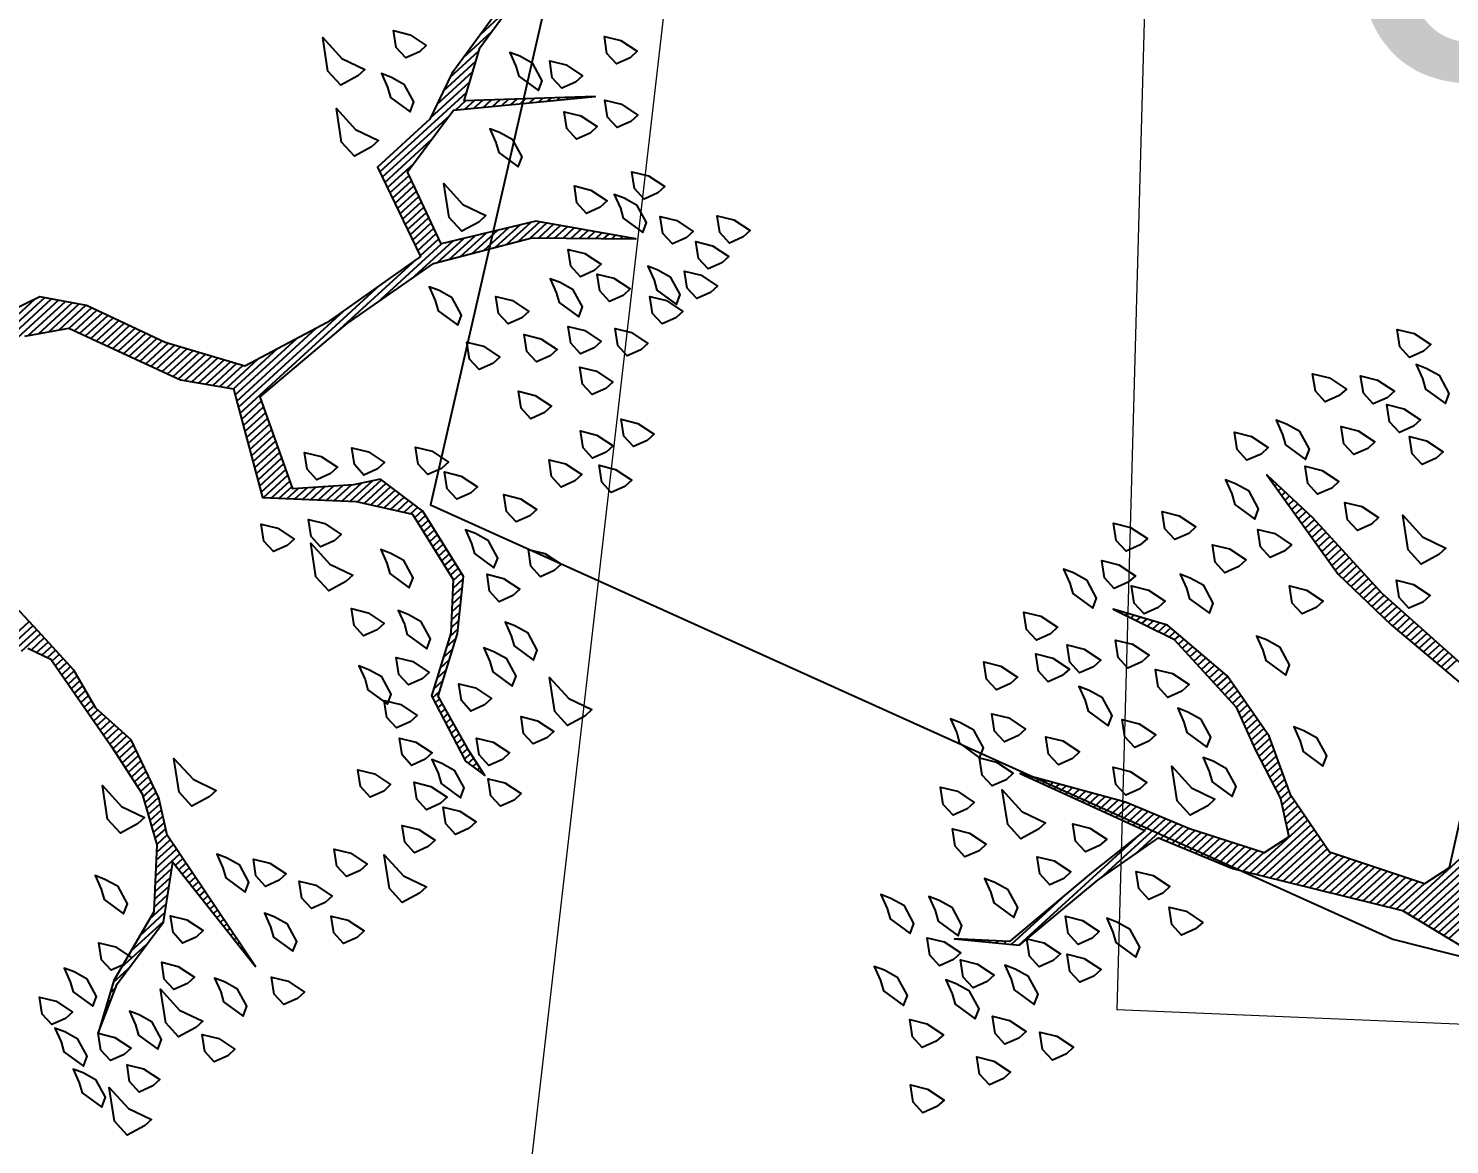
# Model space of a CAD drawing. Header units: metres. Extents: x 2 to 659295185, y -28 to 1124222152.
# Drawn here: x 654913.87 to 654929.99, y 1123166.61 to 1123179.27 of the extents above; entities that cross this region are included whole.
import ezdxf

# ---------------------------------------------------------------- set-up
doc = ezdxf.new("R2010")
doc.units = ezdxf.units.M
doc.header["$MEASUREMENT"] = 0
doc.layers.get('0').update_dxf_attribs({"linetype": 'CONTINUOUS'})
for name, color, linetype in [('Arboles', 3, 'CONTINUOUS'), ('FORMATO', 7, 'CONTINUOUS'), ('MANZANA', 30, 'CONTINUOUS')]:
    doc.layers.add(name, color=color, linetype=linetype)
doc.layers.add('LIMITE 2017 IGVSB', color=7, linetype='CONTINUOUS', lineweight=120)
doc.styles.add('BL', font='BOLD.SHX', dxfattribs={"height": 1.5})

# ---------------------------------------------------------------- blocks, each defined once
blk = doc.blocks.new('*X2402')
at = {"color": 0}
for p, q in [((17.5775, 17.92), (17.578, 17.92)), ((17.5814, 17.91), (17.584, 17.91)), ((17.5852, 17.9), (17.59, 17.9)), ((17.9321, 17.9), (17.9348, 17.9)), ((17.9333, 17.91), (17.9341, 17.91)), ((17.5891, 17.89), (17.596, 17.89)), ((17.5929, 17.88), (17.602, 17.88)), ((17.5967, 17.87), (17.608, 17.87)), ((17.9285, 17.87), (17.9371, 17.87)), ((17.9297, 17.88), (17.9364, 17.88)), ((17.9309, 17.89), (17.9356, 17.89)), ((17.6006, 17.86), (17.614, 17.86)), ((17.6044, 17.85), (17.62, 17.85)), ((17.9261, 17.85), (17.9387, 17.85)), ((17.9273, 17.86), (17.9379, 17.86)), ((17.2621, 17.82), (17.2622, 17.82)), ((17.6083, 17.84), (17.626, 17.84)), ((17.6121, 17.83), (17.6285, 17.83)), ((17.616, 17.82), (17.6298, 17.82)), ((17.9225, 17.82), (17.941, 17.82)), ((17.9237, 17.83), (17.9402, 17.83)), ((17.9249, 17.84), (17.9395, 17.84)), ((17.2663, 17.81), (17.2685, 17.81)), ((17.2706, 17.8), (17.2748, 17.8)), ((17.6191, 17.81), (17.631, 17.81)), ((17.6191, 17.8), (17.6323, 17.8)), ((17.9201, 17.8), (17.9423, 17.8)), ((17.9213, 17.81), (17.9418, 17.81)), ((17.2748, 17.79), (17.2811, 17.79)), ((17.279, 17.78), (17.2874, 17.78)), ((17.2832, 17.77), (17.2937, 17.77)), ((17.6191, 17.79), (17.6335, 17.79)), ((17.6191, 17.78), (17.6348, 17.78)), ((17.6191, 17.77), (17.636, 17.77)), ((17.9165, 17.77), (17.9423, 17.77)), ((17.9177, 17.78), (17.9423, 17.78)), ((17.9189, 17.79), (17.9423, 17.79)), ((17.2875, 17.76), (17.3001, 17.76)), ((17.2917, 17.75), (17.3064, 17.75)), ((17.6191, 17.76), (17.6373, 17.76)), ((17.6191, 17.75), (17.6385, 17.75)), ((17.9141, 17.75), (17.9423, 17.75)), ((17.9153, 17.76), (17.9423, 17.76)), ((17.2959, 17.74), (17.3127, 17.74)), ((17.3002, 17.73), (17.319, 17.73)), ((17.3044, 17.72), (17.3253, 17.72)), ((17.6191, 17.74), (17.6398, 17.74)), ((17.6191, 17.73), (17.641, 17.73)), ((17.6191, 17.72), (17.6423, 17.72)), ((17.9105, 17.72), (17.9423, 17.72)), ((17.9117, 17.73), (17.9423, 17.73)), ((17.9129, 17.74), (17.9423, 17.74)), ((17.3086, 17.71), (17.3316, 17.71)), ((17.3129, 17.7), (17.3379, 17.7)), ((17.6191, 17.71), (17.6435, 17.71)), ((17.6191, 17.7), (17.6445, 17.7)), ((17.9083, 17.7), (17.9423, 17.7)), ((17.9093, 17.71), (17.9423, 17.71)), ((16.9852, 17.68), (16.9856, 17.68)), ((16.9942, 17.67), (16.9956, 17.67)), ((17.3171, 17.69), (17.3443, 17.69)), ((17.3213, 17.68), (17.3506, 17.68)), ((17.3256, 17.67), (17.3569, 17.67)), ((17.6191, 17.69), (17.6431, 17.69)), ((17.6191, 17.68), (17.6418, 17.68)), ((17.6191, 17.67), (17.6405, 17.67)), ((17.909, 17.69), (17.9423, 17.69)), ((17.9097, 17.68), (17.9423, 17.68)), ((17.9103, 17.67), (17.9423, 17.67)), ((17.0032, 17.66), (17.0056, 17.66)), ((17.0122, 17.65), (17.0156, 17.65)), ((17.3298, 17.66), (17.3632, 17.66)), ((17.334, 17.65), (17.368, 17.65)), ((17.619, 17.65), (17.6378, 17.65)), ((17.6191, 17.66), (17.6391, 17.66)), ((17.911, 17.66), (17.9423, 17.66)), ((17.9117, 17.65), (17.9423, 17.65)), ((17.0212, 17.64), (17.0256, 17.64)), ((17.0302, 17.63), (17.0356, 17.63)), ((17.0392, 17.62), (17.0456, 17.62)), ((17.3382, 17.64), (17.3727, 17.64)), ((17.3425, 17.63), (17.3773, 17.63)), ((17.3467, 17.62), (17.3819, 17.62)), ((17.6091, 17.62), (17.6338, 17.62)), ((17.6124, 17.63), (17.6351, 17.63)), ((17.6157, 17.64), (17.6365, 17.64)), ((17.9123, 17.64), (17.9423, 17.64)), ((17.913, 17.63), (17.9423, 17.63)), ((17.9137, 17.62), (17.9428, 17.62)), ((17.0482, 17.61), (17.1861, 17.61)), ((17.0572, 17.6), (17.3444, 17.6)), ((17.3509, 17.61), (17.3865, 17.61)), ((17.3552, 17.6), (17.3911, 17.6)), ((17.6024, 17.6), (17.6311, 17.6)), ((17.6057, 17.61), (17.6325, 17.61)), ((17.9143, 17.61), (17.9438, 17.61)), ((17.915, 17.6), (17.9448, 17.6)), ((17.2417, 17.59), (17.3957, 17.59)), ((17.3167, 17.58), (17.4003, 17.58)), ((17.3657, 17.57), (17.405, 17.57)), ((17.5926, 17.57), (17.6261, 17.57)), ((17.5957, 17.58), (17.6285, 17.58)), ((17.5991, 17.59), (17.6298, 17.59)), ((17.9157, 17.59), (17.9459, 17.59)), ((17.9163, 17.58), (17.9469, 17.58)), ((17.9172, 17.57), (17.9479, 17.57)), ((17.3704, 17.56), (17.4096, 17.56)), ((17.3751, 17.55), (17.4142, 17.55)), ((17.5872, 17.55), (17.6178, 17.55)), ((17.5899, 17.56), (17.6219, 17.56)), ((17.9186, 17.56), (17.949, 17.56)), ((17.9199, 17.55), (17.95, 17.55)), ((17.3797, 17.54), (17.4197, 17.54)), ((17.3844, 17.53), (17.4254, 17.53)), ((17.5817, 17.53), (17.6094, 17.53)), ((17.5844, 17.54), (17.6136, 17.54)), ((17.9212, 17.54), (17.951, 17.54)), ((17.9225, 17.53), (17.9521, 17.53)), ((17.3891, 17.52), (17.4311, 17.52)), ((17.3937, 17.51), (17.4369, 17.51)), ((17.3984, 17.5), (17.4426, 17.5)), ((17.5735, 17.5), (17.5969, 17.5)), ((17.5762, 17.51), (17.6011, 17.51)), ((17.579, 17.52), (17.6053, 17.52)), ((17.9238, 17.52), (17.9531, 17.52)), ((17.9251, 17.51), (17.9541, 17.51)), ((17.9264, 17.5), (17.9552, 17.5)), ((17.4031, 17.49), (17.4483, 17.49)), ((17.4077, 17.48), (17.454, 17.48)), ((17.568, 17.48), (17.5886, 17.48)), ((17.5708, 17.49), (17.5928, 17.49)), ((17.9277, 17.49), (17.9562, 17.49)), ((17.929, 17.48), (17.9572, 17.48)), ((17.4124, 17.47), (17.4597, 17.47)), ((17.4171, 17.46), (17.4654, 17.46)), ((17.4217, 17.45), (17.4711, 17.45)), ((17.5509, 17.45), (17.582, 17.45)), ((17.5566, 17.46), (17.5834, 17.46)), ((17.5623, 17.47), (17.5849, 17.47)), ((17.9303, 17.47), (17.9583, 17.47)), ((17.9316, 17.46), (17.9593, 17.46)), ((17.9329, 17.45), (17.9604, 17.45)), ((17.4276, 17.44), (17.4769, 17.44)), ((17.4343, 17.43), (17.4826, 17.43)), ((17.5394, 17.43), (17.5792, 17.43)), ((17.5452, 17.44), (17.5806, 17.44)), ((17.441, 17.42), (17.5777, 17.42)), ((17.4476, 17.41), (17.5763, 17.41)), ((17.4543, 17.4), (17.5749, 17.4)), ((17.461, 17.39), (17.5734, 17.39)), ((17.4676, 17.38), (17.572, 17.38)), ((17.4743, 17.37), (17.5706, 17.37)), ((17.481, 17.36), (17.5692, 17.36)), ((17.4876, 17.35), (17.5695, 17.35)), ((17.4943, 17.34), (17.5751, 17.34)), ((17.501, 17.33), (17.5807, 17.33)), ((17.5076, 17.32), (17.5862, 17.32)), ((17.5143, 17.31), (17.5918, 17.31)), ((17.521, 17.3), (17.5973, 17.3)), ((17.5276, 17.29), (17.6029, 17.29)), ((17.5343, 17.28), (17.6084, 17.28)), ((17.541, 17.27), (17.614, 17.27)), ((17.5476, 17.26), (17.6195, 17.26)), ((17.5543, 17.25), (17.6251, 17.25)), ((17.561, 17.24), (17.6307, 17.24)), ((17.5676, 17.23), (17.6362, 17.23)), ((17.5743, 17.22), (17.6418, 17.22)), ((17.581, 17.21), (17.6473, 17.21)), ((17.5876, 17.2), (17.6529, 17.2)), ((17.5939, 17.19), (17.7568, 17.19)), ((17.5968, 17.18), (17.7482, 17.18)), ((17.5998, 17.17), (17.7396, 17.17)), ((17.6027, 17.16), (17.731, 17.16)), ((17.6056, 17.15), (17.7225, 17.15)), ((17.6085, 17.14), (17.7189, 17.14)), ((17.6115, 17.13), (17.7161, 17.13)), ((17.6144, 17.12), (17.7134, 17.12)), ((17.6173, 17.11), (17.7107, 17.11)), ((17.6203, 17.1), (17.7079, 17.1)), ((17.8145, 16.42), (18.0006, 16.42)), ((17.8617, 16.41), (18.0157, 16.41)), ((17.8916, 16.4), (18.0232, 16.4)), ((17.9216, 16.39), (18.0307, 16.39)), ((17.9473, 16.38), (18.0382, 16.38)), ((17.9633, 16.37), (18.0457, 16.37)), ((17.9793, 16.36), (18.0532, 16.36)), ((17.9953, 16.35), (18.0607, 16.35)), ((18.0106, 16.34), (18.0651, 16.34)), ((18.0147, 16.33), (18.0692, 16.33)), ((18.0189, 16.32), (18.0733, 16.32)), ((18.0231, 16.31), (18.0774, 16.31)), ((18.0272, 16.3), (18.0816, 16.3)), ((18.0314, 16.29), (18.0857, 16.29)), ((18.0356, 16.28), (18.0898, 16.28)), ((18.0397, 16.27), (18.0939, 16.27)), ((18.0439, 16.26), (18.098, 16.26)), ((18.0481, 16.25), (18.1021, 16.25)), ((18.0522, 16.24), (18.1063, 16.24)), ((18.0564, 16.23), (18.1104, 16.23)), ((18.9115, 16.23), (18.9795, 16.23)), ((18.0606, 16.22), (18.1145, 16.22)), ((18.0647, 16.21), (18.1186, 16.21)), ((18.8191, 16.21), (18.8896, 16.21)), ((18.8615, 16.22), (18.9295, 16.22)), ((18.0689, 16.2), (18.1236, 16.2)), ((18.0731, 16.19), (18.1296, 16.19)), ((18.0772, 16.18), (18.1356, 16.18)), ((18.7441, 16.18), (18.8396, 16.18)), ((18.7691, 16.19), (18.8563, 16.19)), ((18.7941, 16.2), (18.873, 16.2)), ((18.0814, 16.17), (18.1416, 16.17)), ((18.0856, 16.16), (18.1476, 16.16)), ((18.6084, 16.16), (18.7734, 16.16)), ((18.6114, 16.17), (18.823, 16.17)), ((18.7869, 16.16), (18.812, 16.16)), ((18.0897, 16.15), (18.1536, 16.15)), ((18.0939, 16.14), (18.1596, 16.14)), ((18.1004, 16.13), (18.1656, 16.13)), ((18.5994, 16.13), (18.6461, 16.13)), ((18.6024, 16.14), (18.6667, 16.14)), ((18.6054, 16.15), (18.7201, 16.15)), ((18.8002, 16.15), (18.8237, 16.15)), ((18.8135, 16.14), (18.8354, 16.14)), ((18.8269, 16.13), (18.847, 16.13)), ((18.1082, 16.12), (18.1716, 16.12)), ((18.116, 16.11), (18.1776, 16.11)), ((18.5934, 16.11), (18.6398, 16.11)), ((18.5964, 16.12), (18.6429, 16.12)), ((18.8402, 16.12), (18.8587, 16.12)), ((18.8535, 16.11), (18.8704, 16.11)), ((18.1237, 16.1), (18.1836, 16.1)), ((18.1315, 16.09), (18.1896, 16.09)), ((18.1393, 16.08), (18.1956, 16.08)), ((18.5844, 16.08), (18.6304, 16.08)), ((18.5874, 16.09), (18.6336, 16.09)), ((18.5904, 16.1), (18.6367, 16.1)), ((18.8669, 16.1), (18.882, 16.1)), ((18.8802, 16.09), (18.8937, 16.09)), ((18.8935, 16.08), (18.9054, 16.08)), ((18.1471, 16.07), (18.2239, 16.07)), ((18.1549, 16.06), (18.2619, 16.06)), ((18.5784, 16.06), (18.6242, 16.06)), ((18.5814, 16.07), (18.6273, 16.07)), ((18.9069, 16.07), (18.917, 16.07)), ((18.9202, 16.06), (18.9287, 16.06)), ((18.1392, 16.03), (18.3946, 16.03)), ((18.1444, 16.04), (18.3379, 16.04)), ((18.1497, 16.05), (18.2999, 16.05)), ((18.5694, 16.03), (18.6148, 16.03)), ((18.5724, 16.04), (18.6179, 16.04)), ((18.5754, 16.05), (18.6211, 16.05)), ((18.9335, 16.05), (18.9404, 16.05)), ((18.9469, 16.04), (18.952, 16.04)), ((18.9602, 16.03), (18.9637, 16.03)), ((18.1287, 16.01), (18.1773, 16.01)), ((18.1339, 16.02), (18.4746, 16.02)), ((18.3591, 16.01), (18.5546, 16.01)), ((18.5634, 16.01), (18.6086, 16.01)), ((18.5664, 16.02), (18.6117, 16.02)), ((18.9735, 16.02), (18.9754, 16.02)), ((18.9869, 16.01), (18.987, 16.01)), ((17.4591, 15.99), (17.6021, 15.99)), ((17.4698, 16), (17.6021, 16)), ((17.5206, 15.98), (17.6021, 15.98)), ((18.113, 15.98), (18.1646, 15.98)), ((18.1182, 15.99), (18.1688, 15.99)), ((18.1235, 16), (18.173, 16)), ((18.4501, 16), (18.6064, 16)), ((18.5234, 15.99), (18.6244, 15.99)), ((18.5781, 15.98), (18.6424, 15.98)), ((17.5556, 15.97), (17.6021, 15.97)), ((17.5707, 15.96), (17.6021, 15.96)), ((18.1025, 15.96), (18.1562, 15.96)), ((18.1077, 15.97), (18.1604, 15.97)), ((18.5971, 15.97), (18.6604, 15.97)), ((18.6161, 15.96), (18.6784, 15.96)), ((17.5747, 15.95), (17.6021, 15.95)), ((17.5787, 15.94), (17.6021, 15.94)), ((17.5827, 15.93), (17.6021, 15.93)), ((18.0868, 15.93), (18.1436, 15.93)), ((18.092, 15.94), (18.1478, 15.94)), ((18.0973, 15.95), (18.152, 15.95)), ((18.6351, 15.95), (18.6964, 15.95)), ((18.6541, 15.94), (18.7144, 15.94)), ((18.6731, 15.93), (18.7324, 15.93)), ((17.5832, 15.91), (17.6021, 15.91)), ((17.5846, 15.92), (17.6021, 15.92)), ((18.0763, 15.91), (18.1351, 15.91)), ((18.0816, 15.92), (18.1394, 15.92)), ((18.6921, 15.92), (18.7504, 15.92)), ((18.7111, 15.91), (18.7628, 15.91)), ((17.5791, 15.88), (17.6018, 15.88)), ((17.5805, 15.89), (17.6021, 15.89)), ((17.5819, 15.9), (17.6021, 15.9)), ((18.0627, 15.88), (18.1225, 15.88)), ((18.0658, 15.89), (18.1267, 15.89)), ((18.0711, 15.9), (18.1309, 15.9)), ((18.7301, 15.9), (18.7704, 15.9)), ((18.7421, 15.89), (18.7781, 15.89)), ((18.7528, 15.88), (18.7857, 15.88)), ((17.5764, 15.86), (17.5974, 15.86)), ((17.5778, 15.87), (17.5996, 15.87)), ((18.0727, 15.87), (18.1183, 15.87)), ((18.0827, 15.86), (18.1141, 15.86)), ((18.7634, 15.87), (18.7934, 15.87)), ((18.7741, 15.86), (18.801, 15.86)), ((17.5723, 15.83), (17.5907, 15.83)), ((17.5737, 15.84), (17.5929, 15.84)), ((17.575, 15.85), (17.5951, 15.85)), ((18.0927, 15.85), (18.1197, 15.85)), ((18.1027, 15.84), (18.1322, 15.84)), ((18.1127, 15.83), (18.1447, 15.83)), ((18.7848, 15.85), (18.8087, 15.85)), ((18.7954, 15.84), (18.8163, 15.84)), ((18.8061, 15.83), (18.824, 15.83)), ((17.5696, 15.81), (17.5863, 15.81)), ((17.5709, 15.82), (17.5885, 15.82)), ((18.1227, 15.82), (18.1572, 15.82)), ((18.1327, 15.81), (18.1697, 15.81)), ((18.8168, 15.82), (18.8316, 15.82)), ((18.8274, 15.81), (18.8393, 15.81)), ((17.5655, 15.78), (17.5876, 15.78)), ((17.5669, 15.79), (17.5866, 15.79)), ((17.5682, 15.8), (17.5856, 15.8)), ((18.1427, 15.8), (18.1822, 15.8)), ((18.1527, 15.79), (18.1947, 15.79)), ((18.1627, 15.78), (18.2105, 15.78)), ((18.8381, 15.8), (18.8469, 15.8)), ((18.8488, 15.79), (18.8545, 15.79)), ((18.8594, 15.78), (18.8622, 15.78)), ((17.5628, 15.76), (17.5896, 15.76)), ((17.5641, 15.77), (17.5886, 15.77)), ((18.1727, 15.77), (18.2271, 15.77)), ((18.182, 15.76), (18.2403, 15.76)), ((17.5585, 15.73), (17.5926, 15.73)), ((17.56, 15.74), (17.5916, 15.74)), ((17.5614, 15.75), (17.5906, 15.75)), ((18.189, 15.75), (18.2422, 15.75)), ((18.196, 15.74), (18.244, 15.74)), ((18.203, 15.73), (18.2458, 15.73)), ((17.5551, 15.71), (17.5906, 15.71)), ((17.5568, 15.72), (17.5936, 15.72)), ((18.21, 15.72), (18.2476, 15.72)), ((18.217, 15.71), (18.2494, 15.71)), ((17.5501, 15.68), (17.5814, 15.68)), ((17.5518, 15.69), (17.5844, 15.69)), ((17.5535, 15.7), (17.5875, 15.7)), ((18.224, 15.7), (18.2512, 15.7)), ((18.231, 15.69), (18.2531, 15.69)), ((18.238, 15.68), (18.2549, 15.68)), ((17.5468, 15.66), (17.5752, 15.66)), ((17.5485, 15.67), (17.5783, 15.67)), ((18.2367, 15.66), (18.2553, 15.66)), ((18.2385, 15.67), (18.2567, 15.67)), ((17.5402, 15.63), (17.566, 15.63)), ((17.5435, 15.64), (17.5691, 15.64)), ((17.5451, 15.65), (17.5721, 15.65)), ((18.231, 15.63), (18.2497, 15.63)), ((18.2329, 15.64), (18.2515, 15.64)), ((18.2348, 15.65), (18.2534, 15.65)), ((17.5302, 15.61), (17.5598, 15.61)), ((17.5352, 15.62), (17.5629, 15.62)), ((18.2273, 15.61), (18.2459, 15.61)), ((18.2292, 15.62), (18.2478, 15.62)), ((17.5152, 15.58), (17.5429, 15.58)), ((17.5202, 15.59), (17.5486, 15.59)), ((17.5252, 15.6), (17.5543, 15.6)), ((18.2217, 15.58), (18.2403, 15.58)), ((18.2235, 15.59), (18.2422, 15.59)), ((18.2254, 15.6), (18.244, 15.6)), ((17.5052, 15.56), (17.5315, 15.56)), ((17.5102, 15.57), (17.5372, 15.57)), ((18.2179, 15.56), (18.2365, 15.56)), ((18.2198, 15.57), (18.2384, 15.57)), ((17.4803, 15.53), (17.5226, 15.53)), ((17.4903, 15.54), (17.5241, 15.54)), ((17.5002, 15.55), (17.5257, 15.55)), ((18.2032, 15.53), (18.2284, 15.53)), ((18.2132, 15.54), (18.2328, 15.54)), ((18.216, 15.55), (18.2347, 15.55)), ((17.4603, 15.51), (17.5196, 15.51)), ((17.4703, 15.52), (17.5211, 15.52)), ((18.1832, 15.51), (18.2059, 15.51)), ((18.1932, 15.52), (18.2171, 15.52)), ((17.4303, 15.48), (17.4661, 15.48)), ((17.4403, 15.49), (17.4786, 15.49)), ((17.4503, 15.5), (17.4911, 15.5)), ((17.4981, 15.48), (17.515, 15.48)), ((17.4988, 15.49), (17.5165, 15.49)), ((17.4996, 15.5), (17.5181, 15.5)), ((18.1532, 15.48), (18.1721, 15.48)), ((18.1632, 15.49), (18.1834, 15.49)), ((18.1732, 15.5), (18.1946, 15.5)), ((17.4, 15.46), (17.4411, 15.46)), ((17.4203, 15.47), (17.4536, 15.47)), ((17.4967, 15.46), (17.512, 15.46)), ((17.4974, 15.47), (17.5135, 15.47)), ((18.1238, 15.46), (18.1468, 15.46)), ((18.1409, 15.47), (18.1609, 15.47)), ((17.304, 15.43), (17.3661, 15.43)), ((17.336, 15.44), (17.4161, 15.44)), ((17.368, 15.45), (17.4286, 15.45)), ((17.4946, 15.43), (17.5074, 15.43)), ((17.4953, 15.44), (17.509, 15.44)), ((17.496, 15.45), (17.5105, 15.45)), ((18.0723, 15.43), (18.0954, 15.43)), ((18.0895, 15.44), (18.1126, 15.44)), ((18.1066, 15.45), (18.1297, 15.45)), ((17.2587, 15.41), (17.2717, 15.41)), ((17.2754, 15.42), (17.3128, 15.42)), ((17.4931, 15.41), (17.5044, 15.41)), ((17.4938, 15.42), (17.5059, 15.42)), ((18.0433, 15.41), (18.0611, 15.41)), ((18.0552, 15.42), (18.0783, 15.42)), ((17.2087, 15.38), (17.2117, 15.38)), ((17.2254, 15.39), (17.2317, 15.39)), ((17.242, 15.4), (17.2517, 15.4)), ((17.491, 15.38), (17.4999, 15.38)), ((17.4917, 15.39), (17.5014, 15.39)), ((17.4924, 15.4), (17.5029, 15.4)), ((18.0353, 15.38), (18.047, 15.38)), ((18.038, 15.39), (18.0493, 15.39)), ((18.0407, 15.4), (18.0516, 15.4)), ((17.4896, 15.36), (17.4968, 15.36)), ((17.4903, 15.37), (17.4984, 15.37)), ((18.03, 15.36), (18.0424, 15.36)), ((18.0327, 15.37), (18.0447, 15.37)), ((17.4881, 15.34), (17.4938, 15.34)), ((17.4888, 15.35), (17.4953, 15.35)), ((18.0247, 15.34), (18.0378, 15.34)), ((18.0273, 15.35), (18.0401, 15.35)), ((17.486, 15.31), (17.4893, 15.31)), ((17.4867, 15.32), (17.4908, 15.32)), ((17.4874, 15.33), (17.4923, 15.33)), ((18.0167, 15.31), (18.0309, 15.31)), ((18.0193, 15.32), (18.0332, 15.32)), ((18.022, 15.33), (18.0355, 15.33)), ((17.4846, 15.29), (17.4862, 15.29)), ((17.4853, 15.3), (17.4877, 15.3)), ((18.0113, 15.29), (18.0265, 15.29)), ((18.014, 15.3), (18.0286, 15.3)), ((17.4831, 15.27), (17.4832, 15.27)), ((17.4838, 15.28), (17.4847, 15.28)), ((18.0115, 15.28), (18.0249, 15.28)), ((18.0135, 15.27), (18.0232, 15.27)), ((18.0155, 15.26), (18.0215, 15.26)), ((18.0175, 15.25), (18.0199, 15.25))]:
    blk.add_line(p, q, dxfattribs=at)
blk = doc.blocks.new('ARBUSTO6')
at = {"layer": 'Arboles'}
for points in [[(-0.1919, 1.5005), (-0.2004, 1.4834), (-0.1919, 1.4409), (-0.1748, 1.4494), (-0.1663, 1.4834), (-0.1748, 1.509), (-0.1833, 1.526)], [(-0.0558, 1.4664), (-0.0813, 1.4749), (-0.0813, 1.5005), (-0.0643, 1.526), (-0.0473, 1.5005), (-0.0388, 1.4664)], [(-0.3874, 1.4409), (-0.413, 1.4494), (-0.413, 1.4749), (-0.3959, 1.5005), (-0.3789, 1.4749), (-0.3704, 1.4409)], [(-0.2769, 1.4579), (-0.3024, 1.4664), (-0.3024, 1.492), (-0.2854, 1.5175), (-0.2684, 1.492), (-0.2599, 1.4579)], [(0.2078, 1.4409), (0.1823, 1.4494), (0.1823, 1.4749), (0.1993, 1.5005), (0.2163, 1.4749), (0.2248, 1.4409)], [(-0.1153, 1.4324), (-0.1408, 1.4409), (-0.1408, 1.4664), (-0.1238, 1.492), (-0.1068, 1.4664), (-0.0983, 1.4324)], [(0.0207, 1.4239), (-0.0048, 1.4324), (-0.0048, 1.4579), (0.0122, 1.4834), (0.0293, 1.4579), (0.0378, 1.4239)], [(0.3779, 1.4239), (0.3524, 1.4324), (0.3524, 1.4579), (0.3694, 1.4834), (0.3864, 1.4579), (0.3949, 1.4239)], [(-0.515, 1.4409), (-0.5235, 1.4239), (-0.515, 1.3814), (-0.498, 1.3899), (-0.4895, 1.4239), (-0.498, 1.4494), (-0.5065, 1.4664)], [(-0.3109, 1.3899), (-0.3364, 1.3984), (-0.3364, 1.4239), (-0.3194, 1.4494), (-0.3024, 1.4239), (-0.2939, 1.3899)], [(0.1228, 1.4239), (0.1143, 1.4069), (0.1228, 1.3644), (0.1398, 1.3729), (0.1483, 1.4069), (0.1398, 1.4324), (0.1313, 1.4494)], [(0.2589, 1.4409), (0.2504, 1.4239), (0.2589, 1.3814), (0.2759, 1.3899), (0.2844, 1.4239), (0.2759, 1.4494), (0.2674, 1.4664)], [(-0.4385, 1.3644), (-0.464, 1.3729), (-0.464, 1.3984), (-0.447, 1.4239), (-0.43, 1.3984), (-0.4215, 1.3644)], [(-0.2599, 1.3644), (-0.2854, 1.3729), (-0.2854, 1.3984), (-0.2684, 1.4239), (-0.2514, 1.3984), (-0.2429, 1.3644)], [(-0.1068, 1.3644), (-0.1323, 1.3729), (-0.1323, 1.3984), (-0.1153, 1.4239), (-0.0983, 1.3984), (-0.0898, 1.3644)], [(0.4374, 1.3644), (0.4119, 1.3729), (0.4119, 1.3984), (0.4289, 1.4239), (0.4459, 1.3984), (0.4544, 1.3644)], [(0.5395, 1.3814), (0.514, 1.3899), (0.514, 1.4154), (0.531, 1.4409), (0.548, 1.4154), (0.5565, 1.3814)], [(-0.5915, 1.3304), (-0.617, 1.3389), (-0.617, 1.3644), (-0.6, 1.3899), (-0.583, 1.3644), (-0.5745, 1.3304)], [(-0.5065, 1.3219), (-0.532, 1.3304), (-0.532, 1.3559), (-0.515, 1.3814), (-0.498, 1.3559), (-0.4895, 1.3219)], [(-0.1919, 1.3134), (-0.2174, 1.3219), (-0.2174, 1.3474), (-0.2004, 1.3729), (-0.1833, 1.3474), (-0.1748, 1.3134)], [(-0.0473, 1.3559), (-0.0558, 1.3389), (-0.0473, 1.2964), (-0.0303, 1.3049), (-0.0218, 1.3389), (-0.0303, 1.3644), (-0.0388, 1.3814)], [(0.0463, 1.3219), (0.0207, 1.3304), (0.0207, 1.3559), (0.0378, 1.3814), (0.0548, 1.3559), (0.0633, 1.3219)], [(0.2589, 1.3134), (0.2333, 1.3219), (0.2333, 1.3474), (0.2504, 1.3729), (0.2674, 1.3474), (0.2759, 1.3134)], [(0.3524, 1.3219), (0.3269, 1.3304), (0.3269, 1.3559), (0.3439, 1.3814), (0.3609, 1.3559), (0.3694, 1.3219)], [(0.5055, 1.3474), (0.497, 1.3304), (0.5055, 1.2879), (0.5225, 1.2964), (0.531, 1.3304), (0.5225, 1.3559), (0.514, 1.3729)], [(-0.3109, 1.3304), (-0.3194, 1.3134), (-0.3109, 1.2708), (-0.2939, 1.2793), (-0.2854, 1.3134), (-0.2939, 1.3389), (-0.3024, 1.3559)], [(0.1228, 1.2879), (0.0973, 1.2964), (0.0973, 1.3219), (0.1143, 1.3474), (0.1313, 1.3219), (0.1398, 1.2879)], [(0.4374, 1.2964), (0.4119, 1.3049), (0.4119, 1.3304), (0.4289, 1.3559), (0.4459, 1.3304), (0.4544, 1.2964)], [(-0.8126, 1.2964), (-0.8211, 1.2793), (-0.8126, 1.2368), (-0.7956, 1.2453), (-0.7871, 1.2793), (-0.7956, 1.3049), (-0.8041, 1.3219)], [(-0.6256, 1.2623), (-0.6511, 1.2708), (-0.6511, 1.2964), (-0.6341, 1.3219), (-0.617, 1.2964), (-0.6085, 1.2623)], [(-0.3959, 1.2708), (-0.4215, 1.2793), (-0.4215, 1.3049), (-0.4044, 1.3304), (-0.3874, 1.3049), (-0.3789, 1.2708)], [(-0.5235, 1.2198), (-0.5575, 1.2283), (-0.5575, 1.2623), (-0.5235, 1.3134), (-0.5235, 1.2623), (-0.5065, 1.2198)], [(-0.1748, 1.2283), (-0.2004, 1.2368), (-0.2004, 1.2623), (-0.1833, 1.2879), (-0.1663, 1.2623), (-0.1578, 1.2283)], [(0.2674, 1.2198), (0.2418, 1.2283), (0.2418, 1.2538), (0.2589, 1.2793), (0.2759, 1.2538), (0.2844, 1.2198)], [(0.4289, 1.2283), (0.4034, 1.2368), (0.4034, 1.2623), (0.4204, 1.2879), (0.4374, 1.2623), (0.4459, 1.2283)], [(-0.7531, 1.2368), (-0.7616, 1.2198), (-0.7531, 1.1773), (-0.7361, 1.1858), (-0.7276, 1.2198), (-0.7361, 1.2453), (-0.7446, 1.2623)], [(-0.2769, 1.2028), (-0.3024, 1.2113), (-0.3024, 1.2368), (-0.2854, 1.2623), (-0.2684, 1.2368), (-0.2599, 1.2028)], [(-0.9062, 1.2113), (-0.9147, 1.1943), (-0.9062, 1.1518), (-0.8892, 1.1603), (-0.8807, 1.1943), (-0.8892, 1.2198), (-0.8977, 1.2368)], [(-0.6596, 1.1943), (-0.6681, 1.1773), (-0.6596, 1.1348), (-0.6426, 1.1433), (-0.6341, 1.1773), (-0.6426, 1.2028), (-0.6511, 1.2198)], [(0.0973, 1.1773), (0.0718, 1.1858), (0.0718, 1.2113), (0.0888, 1.2368), (0.1058, 1.2113), (0.1143, 1.1773)], [(-0.7871, 1.1518), (-0.8126, 1.1603), (-0.8126, 1.1858), (-0.7956, 1.2113), (-0.7786, 1.1858), (-0.7701, 1.1518)], [(-0.3449, 1.1518), (-0.3704, 1.1603), (-0.3704, 1.1858), (-0.3534, 1.2113), (-0.3364, 1.1858), (-0.3279, 1.1518)], [(-0.2089, 1.1858), (-0.2174, 1.1688), (-0.2089, 1.1263), (-0.1919, 1.1348), (-0.1833, 1.1688), (-0.1919, 1.1943), (-0.2004, 1.2113)], [(-0.0218, 1.1858), (-0.0303, 1.1688), (-0.0218, 1.1263), (-0.0048, 1.1348), (0.0037, 1.1688), (-0.0048, 1.1943), (-0.0133, 1.2113)], [(-0.549, 1.1263), (-0.5745, 1.1348), (-0.5745, 1.1603), (-0.5575, 1.1858), (-0.5405, 1.1603), (-0.532, 1.1263)], [(-0.464, 1.1263), (-0.4895, 1.1348), (-0.4895, 1.1603), (-0.4725, 1.1858), (-0.4555, 1.1603), (-0.447, 1.1263)], [(0.3184, 1.1008), (0.2844, 1.1093), (0.2844, 1.1433), (0.3184, 1.1943), (0.3184, 1.1433), (0.3354, 1.1008)], [(-0.9062, 1.0667), (-0.9317, 1.0753), (-0.9317, 1.1008), (-0.9147, 1.1263), (-0.8977, 1.1008), (-0.8892, 1.0667)], [(-0.8296, 1.1093), (-0.8381, 1.0923), (-0.8296, 1.0497), (-0.8126, 1.0582), (-0.8041, 1.0923), (-0.8126, 1.1178), (-0.8211, 1.1348)], [(-0.7701, 1.0838), (-0.7956, 1.0923), (-0.7956, 1.1178), (-0.7786, 1.1433), (-0.7616, 1.1178), (-0.7531, 1.0838)], [(-0.2769, 1.0497), (-0.3109, 1.0582), (-0.3109, 1.0923), (-0.2769, 1.1433), (-0.2769, 1.0923), (-0.2599, 1.0497)], [(-0.2344, 1.0923), (-0.2429, 1.0753), (-0.2344, 1.0327), (-0.2174, 1.0412), (-0.2089, 1.0753), (-0.2174, 1.1008), (-0.2259, 1.1178)], [(0.2418, 1.0582), (0.2163, 1.0667), (0.2163, 1.0923), (0.2333, 1.1178), (0.2504, 1.0923), (0.2589, 1.0582)], [(-0.7361, 1.0582), (-0.7446, 1.0412), (-0.7361, 0.9987), (-0.7191, 1.0072), (-0.7106, 1.0412), (-0.7191, 1.0667), (-0.7276, 1.0838)], [(-0.6596, 1.0327), (-0.6851, 1.0412), (-0.6851, 1.0667), (-0.6681, 1.0923), (-0.6511, 1.0667), (-0.6426, 1.0327)], [(-0.583, 1.0157), (-0.6085, 1.0242), (-0.6085, 1.0497), (-0.5915, 1.0753), (-0.5745, 1.0497), (-0.566, 1.0157)], [(-0.4385, 0.9902), (-0.464, 0.9987), (-0.464, 1.0242), (-0.447, 1.0497), (-0.43, 1.0242), (-0.4215, 0.9902)], [(-0.0813, 1.0242), (-0.0898, 1.0072), (-0.0813, 0.9647), (-0.0643, 0.9732), (-0.0558, 1.0072), (-0.0643, 1.0327), (-0.0728, 1.0497)], [(-0.9827, 0.9817), (-1.0082, 0.9902), (-1.0082, 1.0157), (-0.9912, 1.0412), (-0.9742, 1.0157), (-0.9657, 0.9817)], [(-0.7956, 0.9732), (-0.8211, 0.9817), (-0.8211, 1.0072), (-0.8041, 1.0327), (-0.7871, 1.0072), (-0.7786, 0.9732)], [(-0.6256, 0.9647), (-0.6511, 0.9732), (-0.6511, 0.9987), (-0.6341, 1.0242), (-0.617, 0.9987), (-0.6085, 0.9647)], [(-0.549, 0.9987), (-0.5575, 0.9817), (-0.549, 0.9392), (-0.532, 0.9477), (-0.5235, 0.9817), (-0.532, 1.0072), (-0.5405, 1.0242)], [(-0.8637, 0.9392), (-0.8892, 0.9477), (-0.8892, 0.9732), (-0.8722, 0.9987), (-0.8552, 0.9732), (-0.8467, 0.9392)], [(-0.7531, 0.8967), (-0.7786, 0.9052), (-0.7786, 0.9307), (-0.7616, 0.9562), (-0.7446, 0.9307), (-0.7361, 0.8967)], [(-0.4385, 0.9052), (-0.464, 0.9137), (-0.464, 0.9392), (-0.447, 0.9647), (-0.43, 0.9392), (-0.4215, 0.9052)], [(0.9562, -0.1834), (0.9222, -0.1748), (0.9222, -0.1408), (0.9562, -0.0898), (0.9562, -0.1408), (0.9732, -0.1834)], [(1.0667, -0.2259), (1.0412, -0.2174), (1.0412, -0.1919), (1.0582, -0.1663), (1.0752, -0.1919), (1.0837, -0.2259)], [(0.8881, -0.2939), (0.8541, -0.2854), (0.8541, -0.2514), (0.8881, -0.2004), (0.8881, -0.2514), (0.9052, -0.2939)], [(0.9817, -0.2344), (0.9732, -0.2514), (0.9817, -0.2939), (0.9987, -0.2854), (1.0072, -0.2514), (0.9987, -0.2259), (0.9902, -0.2089)], [(1.1773, -0.3619), (1.1688, -0.3789), (1.1773, -0.4215), (1.1943, -0.413), (1.2028, -0.3789), (1.1943, -0.3534), (1.1858, -0.3364)], [(1.2368, -0.4555), (1.2113, -0.447), (1.2113, -0.4215), (1.2283, -0.396), (1.2453, -0.4215), (1.2538, -0.4555)], [(1.0582, -0.4385), (1.0497, -0.4555), (1.0582, -0.498), (1.0752, -0.4895), (1.0837, -0.4555), (1.0752, -0.43), (1.0667, -0.413)], [(0.9392, -0.5235), (0.9052, -0.515), (0.9052, -0.481), (0.9392, -0.43), (0.9392, -0.481), (0.9562, -0.5235)], [(1.3389, -0.4895), (1.3133, -0.481), (1.3133, -0.4555), (1.3304, -0.43), (1.3474, -0.4555), (1.3559, -0.4895)], [(1.1943, -0.5405), (1.1688, -0.532), (1.1688, -0.5065), (1.1858, -0.481), (1.2028, -0.5065), (1.2113, -0.5405)], [(1.2623, -0.5745), (1.2368, -0.566), (1.2368, -0.5405), (1.2538, -0.515), (1.2708, -0.5405), (1.2793, -0.5745)], [(0.7861, -0.5745), (0.7776, -0.5915), (0.7861, -0.6341), (0.8031, -0.6256), (0.8116, -0.5915), (0.8031, -0.566), (0.7946, -0.549)], [(1.1178, -0.6511), (1.0922, -0.6426), (1.0922, -0.6171), (1.1092, -0.5915), (1.1263, -0.6171), (1.1348, -0.6511)], [(0.4374, -0.6766), (0.4119, -0.6681), (0.4119, -0.6426), (0.4289, -0.6171), (0.4459, -0.6426), (0.4544, -0.6766)], [(0.8796, -0.7021), (0.8541, -0.6936), (0.8541, -0.6681), (0.8711, -0.6426), (0.8881, -0.6681), (0.8967, -0.7021)], [(1.2113, -0.7021), (1.1858, -0.6936), (1.1858, -0.6681), (1.2028, -0.6426), (1.2198, -0.6681), (1.2283, -0.7021)], [(0.2929, -0.7191), (0.2674, -0.7106), (0.2674, -0.6851), (0.2844, -0.6596), (0.3014, -0.6851), (0.3099, -0.7191)], [(0.5055, -0.7276), (0.48, -0.7191), (0.48, -0.6936), (0.497, -0.6681), (0.514, -0.6936), (0.5225, -0.7276)], [(0.7861, -0.7276), (0.7606, -0.7191), (0.7606, -0.6936), (0.7776, -0.6681), (0.7946, -0.6936), (0.8031, -0.7276)], [(1.0327, -0.7276), (1.0072, -0.7191), (1.0072, -0.6936), (1.0242, -0.6681), (1.0412, -0.6936), (1.0497, -0.7276)], [(1.1433, -0.6766), (1.1348, -0.6936), (1.1433, -0.7361), (1.1603, -0.7276), (1.1688, -0.6936), (1.1603, -0.6681), (1.1518, -0.6511)], [(0.9562, -0.7106), (0.9477, -0.7276), (0.9562, -0.7701), (0.9732, -0.7616), (0.9817, -0.7276), (0.9732, -0.7021), (0.9647, -0.6851)], [(0.3609, -0.7701), (0.3354, -0.7616), (0.3354, -0.7361), (0.3524, -0.7106), (0.3694, -0.7361), (0.3779, -0.7701)], [(0.3269, -0.8382), (0.2929, -0.8297), (0.2929, -0.7956), (0.3269, -0.7446), (0.3269, -0.7956), (0.3439, -0.8382)], [(0.5905, -0.8042), (0.565, -0.7956), (0.565, -0.7701), (0.582, -0.7446), (0.599, -0.7701), (0.6075, -0.8042)], [(0.8711, -0.7871), (0.8456, -0.7786), (0.8456, -0.7531), (0.8626, -0.7276), (0.8796, -0.7531), (0.8881, -0.7871)], [(1.0412, -0.7956), (1.0157, -0.7871), (1.0157, -0.7616), (1.0327, -0.7361), (1.0497, -0.7616), (1.0582, -0.7956)], [(1.1943, -0.7956), (1.1688, -0.7871), (1.1688, -0.7616), (1.1858, -0.7361), (1.2028, -0.7616), (1.2113, -0.7956)], [(0.9392, -0.8297), (0.9137, -0.8212), (0.9137, -0.7956), (0.9307, -0.7701), (0.9477, -0.7956), (0.9562, -0.8297)], [(0.7946, -0.8552), (0.7691, -0.8467), (0.7691, -0.8212), (0.7861, -0.7956), (0.8031, -0.8212), (0.8116, -0.8552)], [(1.1007, -0.8127), (1.0922, -0.8297), (1.1007, -0.8722), (1.1178, -0.8637), (1.1263, -0.8297), (1.1178, -0.8042), (1.1092, -0.7871)], [(-0.2429, -0.9062), (-0.2769, -0.8977), (-0.2769, -0.8637), (-0.2429, -0.8127), (-0.2429, -0.8637), (-0.2259, -0.9062)], [(0.599, -0.8722), (0.5735, -0.8637), (0.5735, -0.8382), (0.5905, -0.8127), (0.6075, -0.8382), (0.616, -0.8722)], [(1.2113, -0.8722), (1.1858, -0.8637), (1.1858, -0.8382), (1.2028, -0.8127), (1.2198, -0.8382), (1.2283, -0.8722)], [(1.2708, -0.8637), (1.2453, -0.8552), (1.2453, -0.8297), (1.2623, -0.8042), (1.2793, -0.8297), (1.2878, -0.8637)], [(0.4034, -0.8637), (0.3949, -0.8807), (0.4034, -0.9232), (0.4204, -0.9147), (0.4289, -0.8807), (0.4204, -0.8552), (0.4119, -0.8382)], [(0.9052, -0.8977), (0.8796, -0.8892), (0.8796, -0.8637), (0.8967, -0.8382), (0.9137, -0.8637), (0.9222, -0.8977)], [(0.9987, -0.8892), (0.9732, -0.8807), (0.9732, -0.8552), (0.9902, -0.8297), (1.0072, -0.8552), (1.0157, -0.8892)], [(1.0837, -0.8892), (1.0582, -0.8807), (1.0582, -0.8552), (1.0752, -0.8297), (1.0922, -0.8552), (1.1007, -0.8892)], [(1.1603, -0.8977), (1.1348, -0.8892), (1.1348, -0.8637), (1.1518, -0.8382), (1.1688, -0.8637), (1.1773, -0.8977)], [(-0.1153, -0.9572), (-0.1493, -0.9487), (-0.1493, -0.9147), (-0.1153, -0.8637), (-0.1153, -0.9147), (-0.0983, -0.9572)], [(0.3099, -0.9402), (0.2844, -0.9317), (0.2844, -0.9062), (0.3014, -0.8807), (0.3184, -0.9062), (0.3269, -0.9402)], [(0.5395, -0.9402), (0.531, -0.9572), (0.5395, -0.9997), (0.5565, -0.9912), (0.565, -0.9572), (0.5565, -0.9317), (0.548, -0.9147)], [(0.65, -0.9742), (0.6245, -0.9657), (0.6245, -0.9402), (0.6415, -0.9147), (0.6585, -0.9402), (0.667, -0.9742)], [(-0.3704, -0.9487), (-0.3789, -0.9657), (-0.3704, -1.0082), (-0.3534, -0.9997), (-0.3449, -0.9657), (-0.3534, -0.9402), (-0.3619, -0.9232)], [(0.3524, -0.9657), (0.3439, -0.9827), (0.3524, -1.0253), (0.3694, -1.0168), (0.3779, -0.9827), (0.3694, -0.9572), (0.3609, -0.9402)], [(0.7521, -0.9827), (0.7266, -0.9742), (0.7266, -0.9487), (0.7436, -0.9232), (0.7606, -0.9487), (0.7691, -0.9827)], [(0.8286, -0.9827), (0.8031, -0.9742), (0.8031, -0.9487), (0.8201, -0.9232), (0.8371, -0.9487), (0.8456, -0.9827)], [(0.2333, -0.9912), (0.2248, -1.0082), (0.2333, -1.0508), (0.2504, -1.0423), (0.2589, -1.0082), (0.2504, -0.9827), (0.2418, -0.9657)], [(0.8967, -1.0168), (0.8711, -1.0082), (0.8711, -0.9827), (0.8881, -0.9572), (0.9052, -0.9827), (0.9137, -1.0168)], [(0.8116, -1.0508), (0.7861, -1.0423), (0.7861, -1.0168), (0.8031, -0.9912), (0.8201, -1.0168), (0.8286, -1.0508)], [(-0.5745, -1.0763), (-0.6, -1.0678), (-0.6, -1.0423), (-0.583, -1.0168), (-0.566, -1.0423), (-0.5575, -1.0763)], [(-0.5235, -1.0338), (-0.532, -1.0508), (-0.5235, -1.0933), (-0.5065, -1.0848), (-0.498, -1.0508), (-0.5065, -1.0253), (-0.515, -1.0082)], [(-0.43, -1.0763), (-0.4555, -1.0678), (-0.4555, -1.0423), (-0.4385, -1.0168), (-0.4215, -1.0423), (-0.413, -1.0763)], [(0.3099, -1.0593), (0.2844, -1.0508), (0.2844, -1.0253), (0.3014, -0.9997), (0.3184, -1.0253), (0.3269, -1.0593)], [(0.531, -1.0593), (0.5055, -1.0508), (0.5055, -1.0253), (0.5225, -0.9997), (0.5395, -1.0253), (0.548, -1.0593)], [(0.616, -1.0763), (0.5905, -1.0678), (0.5905, -1.0423), (0.6075, -1.0168), (0.6245, -1.0423), (0.633, -1.0763)], [(-0.1833, -1.0678), (-0.1919, -1.0848), (-0.1833, -1.1273), (-0.1663, -1.1188), (-0.1578, -1.0848), (-0.1663, -1.0593), (-0.1748, -1.0423)], [(0.2418, -1.1018), (0.2163, -1.0933), (0.2163, -1.0678), (0.2333, -1.0423), (0.2504, -1.0678), (0.2589, -1.1018)], [(-0.3024, -1.1273), (-0.3279, -1.1188), (-0.3279, -1.0933), (-0.3109, -1.0678), (-0.2939, -1.0933), (-0.2854, -1.1273)], [(-0.6085, -1.1018), (-0.617, -1.1188), (-0.6085, -1.1613), (-0.5915, -1.1528), (-0.583, -1.1188), (-0.5915, -1.0933), (-0.6, -1.0763)], [(-0.1238, -1.1528), (-0.1493, -1.1443), (-0.1493, -1.1188), (-0.1323, -1.0933), (-0.1153, -1.1188), (-0.1068, -1.1528)], [(0.4204, -1.1188), (0.4119, -1.1358), (0.4204, -1.1783), (0.4374, -1.1698), (0.4459, -1.1358), (0.4374, -1.1103), (0.4289, -1.0933)], [(0.48, -1.1103), (0.4715, -1.1273), (0.48, -1.1698), (0.497, -1.1613), (0.5055, -1.1273), (0.497, -1.1018), (0.4885, -1.0848)], [(-0.3704, -1.1783), (-0.3959, -1.1698), (-0.3959, -1.1443), (-0.3789, -1.1188), (-0.3619, -1.1443), (-0.3534, -1.1783)], [(0.1228, -1.1613), (0.0973, -1.1528), (0.0973, -1.1273), (0.1143, -1.1018), (0.1313, -1.1273), (0.1398, -1.1613)], [(0.2163, -1.1698), (0.1908, -1.1613), (0.1908, -1.1358), (0.2078, -1.1103), (0.2248, -1.1358), (0.2333, -1.1698)], [(0.3609, -1.1698), (0.3354, -1.1613), (0.3354, -1.1358), (0.3524, -1.1103), (0.3694, -1.1358), (0.3779, -1.1698)], [(-0.5405, -1.1953), (-0.566, -1.1868), (-0.566, -1.1613), (-0.549, -1.1358), (-0.532, -1.1613), (-0.5235, -1.1953)], [(-0.4895, -1.1698), (-0.498, -1.1868), (-0.4895, -1.2294), (-0.4725, -1.2209), (-0.464, -1.1868), (-0.4725, -1.1613), (-0.481, -1.1443)], [(-0.6341, -1.1783), (-0.6426, -1.1953), (-0.6341, -1.2379), (-0.617, -1.2294), (-0.6085, -1.1953), (-0.617, -1.1698), (-0.6256, -1.1528)], [(-0.413, -1.2464), (-0.447, -1.2379), (-0.447, -1.2038), (-0.413, -1.1528), (-0.413, -1.2038), (-0.3959, -1.2464)], [(-0.1919, -1.2038), (-0.2004, -1.2209), (-0.1919, -1.2634), (-0.1748, -1.2549), (-0.1663, -1.2209), (-0.1748, -1.1953), (-0.1833, -1.1783)], [(-0.0898, -1.2379), (-0.1153, -1.2294), (-0.1153, -1.2038), (-0.0983, -1.1783), (-0.0813, -1.2038), (-0.0728, -1.2379)], [(-0.0048, -1.2379), (-0.0303, -1.2294), (-0.0303, -1.2038), (-0.0133, -1.1783), (0.0037, -1.2038), (0.0122, -1.2379)], [(0.1823, -1.2464), (0.1568, -1.2379), (0.1568, -1.2123), (0.1738, -1.1868), (0.1908, -1.2123), (0.1993, -1.2464)], [(0.2163, -1.2038), (0.2078, -1.2209), (0.2163, -1.2634), (0.2333, -1.2549), (0.2418, -1.2209), (0.2333, -1.1953), (0.2248, -1.1783)], [(-0.5405, -1.2719), (-0.566, -1.2634), (-0.566, -1.2379), (-0.549, -1.2123), (-0.532, -1.2379), (-0.5235, -1.2719)], [(-0.3364, -1.2294), (-0.3449, -1.2464), (-0.3364, -1.2889), (-0.3194, -1.2804), (-0.3109, -1.2464), (-0.3194, -1.2209), (-0.3279, -1.2038)], [(0.3184, -1.2634), (0.2929, -1.2549), (0.2929, -1.2294), (0.3099, -1.2038), (0.3269, -1.2294), (0.3354, -1.2634)], [(0.48, -1.3059), (0.4459, -1.2974), (0.4459, -1.2634), (0.48, -1.2123), (0.48, -1.2634), (0.497, -1.3059)], [(-0.6, -1.3144), (-0.6341, -1.3059), (-0.6341, -1.2719), (-0.6, -1.2209), (-0.6, -1.2719), (-0.583, -1.3144)], [(0.1143, -1.2889), (0.0888, -1.2804), (0.0888, -1.2549), (0.1058, -1.2294), (0.1228, -1.2549), (0.1313, -1.2889)], [(0.4034, -1.2889), (0.3779, -1.2804), (0.3779, -1.2549), (0.3949, -1.2294), (0.4119, -1.2549), (0.4204, -1.2889)], [(-0.4044, -1.3229), (-0.43, -1.3144), (-0.43, -1.2889), (-0.413, -1.2634), (-0.3959, -1.2889), (-0.3874, -1.3229)], [(-0.0898, -1.3229), (-0.1153, -1.3144), (-0.1153, -1.2889), (-0.0983, -1.2634), (-0.0813, -1.2889), (-0.0728, -1.3229)], [(0.0463, -1.3399), (0.0122, -1.3314), (0.0122, -1.2974), (0.0463, -1.2464), (0.0463, -1.2974), (0.0633, -1.3399)], [(0.1908, -1.3144), (0.1653, -1.3059), (0.1653, -1.2804), (0.1823, -1.2549), (0.1993, -1.2804), (0.2078, -1.3144)], [(-0.2429, -1.3314), (-0.2684, -1.3229), (-0.2684, -1.2974), (-0.2514, -1.2719), (-0.2344, -1.2974), (-0.2259, -1.3314)], [(0.2844, -1.3314), (0.2589, -1.3229), (0.2589, -1.2974), (0.2759, -1.2719), (0.2929, -1.2974), (0.3014, -1.3314)]]:
    blk.add_lwpolyline(points, close=True, dxfattribs=at)
at = {"layer": 'Arboles', "color": 7}
for points in [[(-0.1748, -0.5405), (-0.1578, -0.583), (-0.1833, -0.7701), (-0.2004, -0.8722), (-0.2429, -0.9572), (-0.3279, -1.0423), (-0.464, -1.0848), (-0.549, -1.1358), (-0.464, -1.0933), (-0.3279, -1.0678), (-0.2429, -0.9997), (-0.2599, -1.2379), (-0.2174, -0.9572), (-0.1833, -0.8977), (-0.1493, -0.7871), (-0.1578, -0.7021), (-0.1408, -0.6256), (-0.1408, -0.5405), (-0.1408, -0.4725)], [(0.1993, -0.1238), (0.2674, -0.1663), (0.3524, -0.3704), (0.4119, -0.447), (0.3184, -0.6256), (0.4374, -0.7446), (0.497, -0.8297), (0.4715, -0.9657), (0.4034, -1.0338), (0.3014, -1.0933), (0.2674, -1.2209), (0.2759, -1.2634), (0.2844, -1.2123), (0.3099, -1.1018), (0.4119, -1.0423), (0.4885, -0.9742), (0.514, -0.8382), (0.497, -0.7446), (0.4544, -0.7191), (0.3694, -0.6511), (0.4374, -0.4895), (0.6415, -0.498), (0.8286, -0.5235), (0.9902, -0.6086), (1.1263, -0.7361), (1.0157, -0.5915), (0.8626, -0.5065), (0.9052, -0.3704), (1.0412, -0.3449), (1.2453, -0.498), (1.0667, -0.3449), (1.1518, -0.2939), (1.2368, -0.2769)], [(1.2113, -0.2684), (1.0837, -0.2939), (0.9987, -0.3279), (0.8711, -0.3279), (0.8201, -0.498), (0.616, -0.4725), (0.4544, -0.43), (0.3779, -0.3024), (0.3184, -0.1578), (0.2674, -0.0898), (0.1228, -0.0473)], [(0.2248, 0.8712), (0.1993, 1.1178), (0.1993, 1.2964), (0.1908, 1.4069), (0.1653, 1.1943), (0.1738, 1.0667), (0.1993, 0.8712)], [(0.0463, 0.7436), (-0.0388, 0.6841), (-0.0898, 0.6926), (-0.1748, 0.8456), (-0.1578, 0.9647), (-0.1153, 1.0667), (-0.0983, 1.1943), (-0.1153, 1.3304), (-0.1663, 1.4154), (-0.1238, 1.3049), (-0.1238, 1.1433), (-0.1493, 1.0667), (-0.1748, 0.9732), (-0.2089, 0.9137), (-0.2599, 0.9222), (-0.3279, 1.0412), (-0.3789, 1.1518), (-0.481, 1.3134), (-0.3874, 1.0923), (-0.5065, 1.1008), (-0.6936, 1.1093), (-0.7616, 1.1773), (-0.6851, 1.0923), (-0.5065, 1.0838), (-0.3789, 1.0667), (-0.3194, 0.9392), (-0.1493, 0.6841), (-0.0473, 0.3354)]]:
    blk.add_lwpolyline(points, dxfattribs=at)
at = {"layer": 'Arboles'}
blk.add_blockref('*X2402', (-17.7429, -16.5069), dxfattribs=at)

msp = doc.modelspace()

# ---------------------------------------------------------------- linework, layer by layer
at = {"layer": 'LIMITE 2017 IGVSB', "lineweight": 0}
for p in [(654926.7667, 1123187.9233), (654935.0063, 1123167.7632)]:
    msp.add_line(p, (654926.2198, 1123168.1375), dxfattribs=at)
msp.add_lwpolyline([(654919.3149, 1123164.1796), (654961.161, 1123159.5053), (654965.0675, 1123193.2889), (654922.474, 1123191.5499)], close=True, dxfattribs=at)
at = {"layer": 'MANZANA'}
msp.add_lwpolyline([(654929.3473, 1123168.938), (654957.1661, 1123161.8953), (654967.0259, 1123193.2354), (654926.1781, 1123207.673), (654918.4311, 1123173.8679), (654929.3473, 1123168.938)], dxfattribs=at)
msp.add_lwpolyline([(654929.3473, 1123168.938), (654957.1661, 1123161.8953), (654967.0259, 1123193.2354), (654926.1781, 1123207.673), (654918.4311, 1123173.8679), (654929.3473, 1123168.938)], dxfattribs=at)

# ---------------------------------------------------------------- block references
at = {"layer": 'Arboles', "rotation": 42.49660342024684}
for p, xscale, yscale, zscale in [((654912.372, 1123175.5052), 6.317886258656785, 6.317886258656785, 6.317886258656785), ((654933.167, 1123166.6505), 6.47840009803131, 6.47840009803131, 6.47840009803131)]:
    msp.add_blockref('ARBUSTO6', p, dxfattribs=dict(at, xscale=xscale, yscale=yscale, zscale=zscale))

# ---------------------------------------------------------------- texts
at = {"layer": 'FORMATO', "linetype": 'Continuous', "ltscale": 0.001, "style": 'BL'}
msp.add_text('CANEY', height=2.82691, dxfattribs=at).set_placement((654928.8156, 1123178.6852, 1.9039))

doc.saveas('drawing.dxf')
